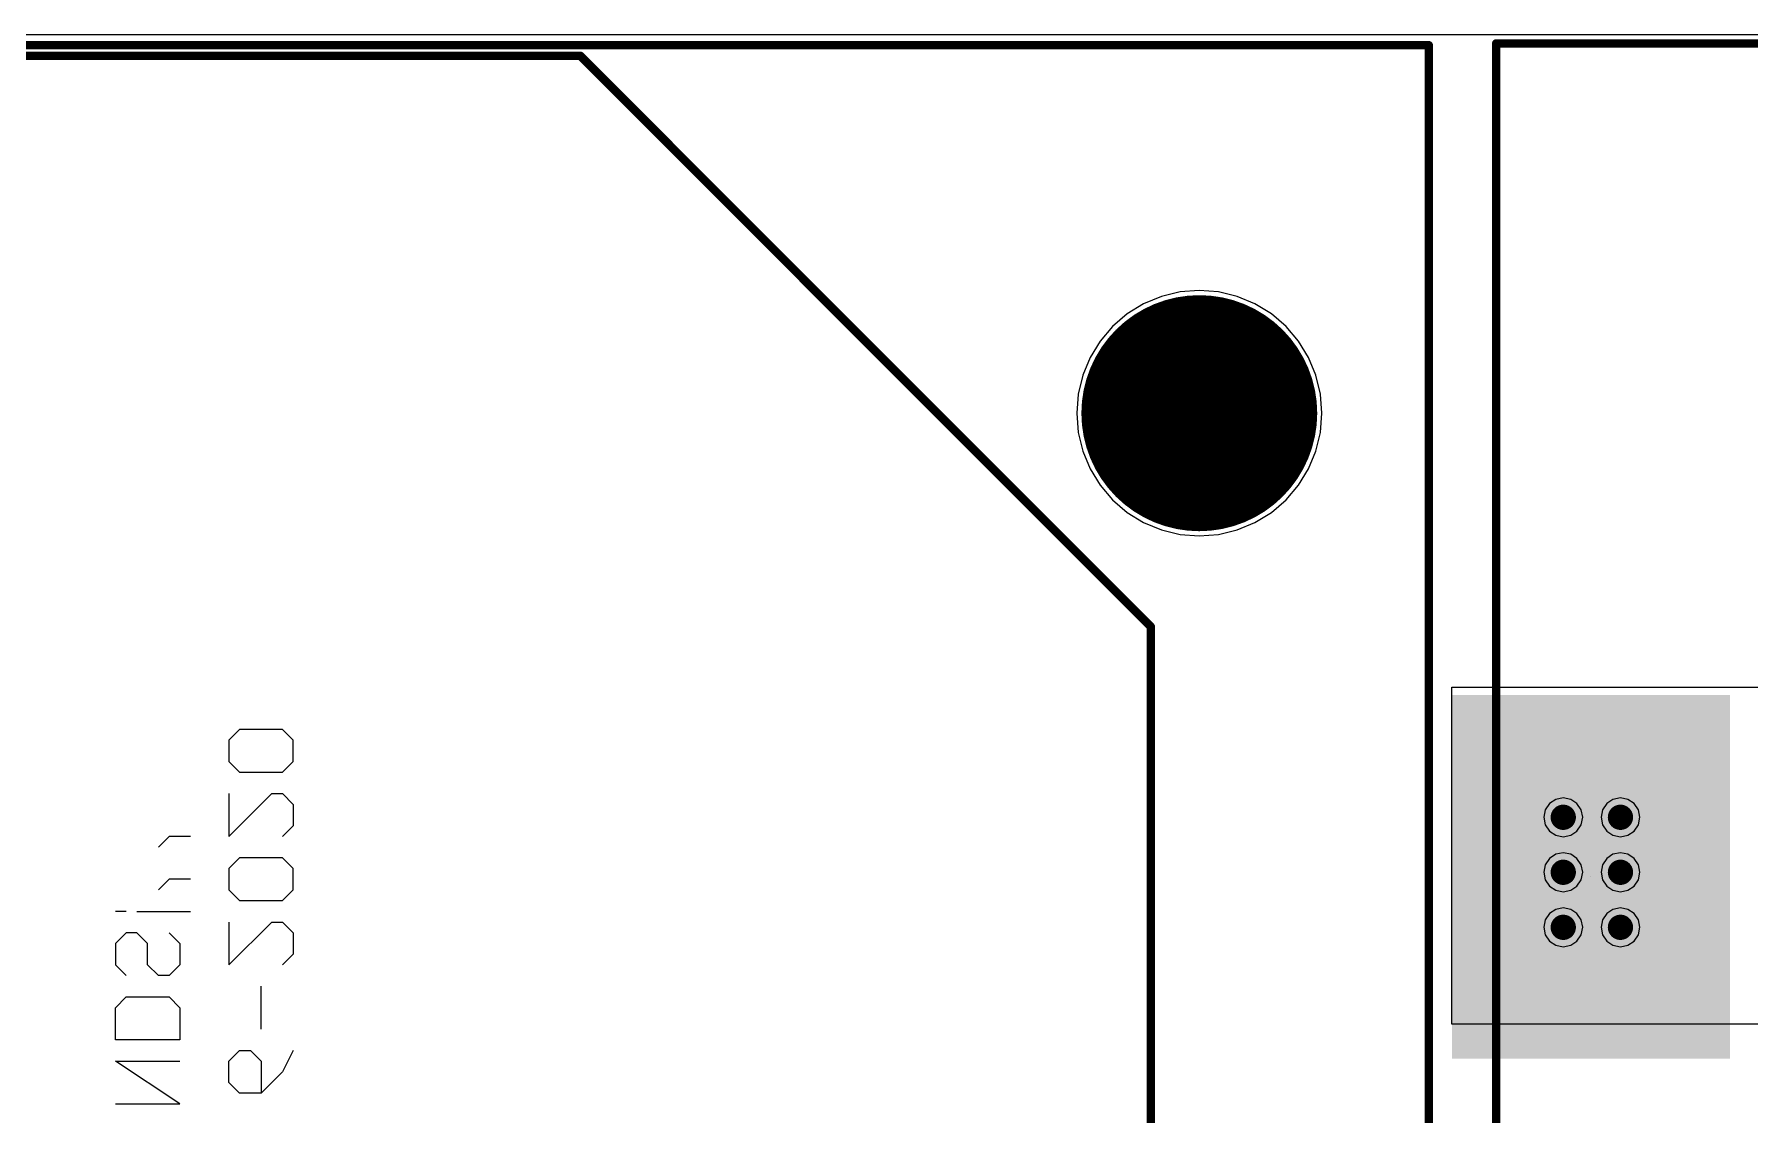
# Model space of a CAD drawing. Header units: millimetres. Extents: x 21 to 340, y 21 to 101.
# Drawn here: x 178.84 to 219.57, y 75.85 to 101.49 of the extents above; entities that cross this region are included whole.
import ezdxf

# ---------------------------------------------------------------- set-up
doc = ezdxf.new("R2010")
doc.units = ezdxf.units.MM
for name, color, linetype in [('BottomLayer', 5, 'Continuous'), ('BottomOverlay', 54, 'Continuous'), ('BottomSolder', 6, 'Continuous'), ('Mechanical13', 56, 'Continuous'), ('MidLayer1', 16, 'Continuous'), ('MidLayer2', 76, 'Continuous'), ('MultiLayer', 9, 'Continuous'), ('PadHoleLayer', 156, 'Continuous'), ('TopLayer', 1, 'Continuous'), ('TopOverlay', 2, 'Continuous'), ('TopPaste', 8, 'Continuous'), ('TopSolder', 216, 'Continuous'), ('ViaHoleLayer', 16, 'Continuous')]:
    doc.layers.add(name, color=color, linetype=linetype)

# ---------------------------------------------------------------- blocks, each defined once
blk = doc.blocks.new('3G30A_12')
at = {"layer": 'Mechanical13', "const_width": 0.2}
for points in [[(-40.275, -3.25), (-40.275, 49.9)], [(39.875, -3.25), (-40.275, -3.25)]]:
    blk.add_lwpolyline(points, dxfattribs=at)
at = {"layer": 'Mechanical13', "const_width": 0.1}
blk.add_lwpolyline([(-40.325, -3.25, 1), (-40.225, -3.25, 1)], format="xyb", close=True, dxfattribs=at)
blk.add_lwpolyline([(-40.325, -3.25, 1), (-40.225, -3.25, 1)], format="xyb", close=True, dxfattribs=at)
at = {"layer": 'PadHoleLayer'}
blk.add_lwpolyline([(-20.5, -1), (-20.5, -1), (-20.5, -1), (-20.5, -1)], close=True, dxfattribs=at)
at = {"layer": 'TopLayer'}
blk.add_solid([(-16.235, 2.25), (-24.765, 2.25), (-16.235, -4.25), (-24.765, -4.25)], dxfattribs=at)
at = {"layer": 'TopPaste'}
blk.add_solid([(-16.235, 2.25), (-24.765, 2.25), (-16.235, -4.25), (-24.765, -4.25)], dxfattribs=at)
at = {"layer": 'TopSolder'}
blk.add_solid([(-16.184, 2.301), (-24.816, 2.301), (-16.184, -4.301), (-24.816, -4.301)], dxfattribs=at)
blk = doc.blocks.new('3G30A_2C_14')
at = {"layer": 'Mechanical13', "const_width": 0.2}
for points in [[(-40.25, -3.15), (-40.25, 91.15)], [(39.9, 91.15), (-40.25, 91.15)]]:
    blk.add_lwpolyline(points, dxfattribs=at)
at = {"layer": 'Mechanical13', "const_width": 0.1}
blk.add_lwpolyline([(-40.3, 91.15, 1), (-40.2, 91.15, 1)], format="xyb", close=True, dxfattribs=at)
blk.add_lwpolyline([(-40.3, 91.15, 1), (-40.2, 91.15, 1)], format="xyb", close=True, dxfattribs=at)
at = {"layer": 'TopLayer'}
for p, q in [((-26.45, 84.55), (-40, 71)), ((26.45, 84.55), (-26.45, 84.55)), ((-40, 71), (-40, 44.55))]:
    blk.add_line(p, q, dxfattribs=at)
at = {"layer": 'TopOverlay', "const_width": 0.2}
for points in [[(-40, 71), (-26.45, 84.55)], [(26.45, 84.55), (-26.45, 84.55)], [(-40, 44.55), (-40, 71)]]:
    blk.add_lwpolyline(points, dxfattribs=at)
at = {"layer": 'TopOverlay', "const_width": 0.1}
for points in [[(-26.5, 84.55, 1), (-26.4, 84.55, 1)], [(-26.5, 84.55, 1), (-26.4, 84.55, 1)], [(-40.05, 71, 1), (-39.95, 71, 1)], [(-40.05, 71, 1), (-39.95, 71, 1)]]:
    blk.add_lwpolyline(points, format="xyb", close=True, dxfattribs=at)

msp = doc.modelspace()

# ---------------------------------------------------------------- linework, layer by layer
at = {"layer": 'BottomLayer'}
for p, q in [((212.5, 86), (259.6, 86)), ((212.5, 78), (212.5, 86)), ((259.6, 78), (212.5, 78))]:
    msp.add_line(p, q, dxfattribs=at)
for points, const_width in [([(205.125, 92.5, 1), (207.875, 92.5, 1)], 2.75), ([(214.992, 82.911, 1), (215.292, 82.911, 1)], 0.3), ([(216.35, 82.911, 1), (216.65, 82.911, 1)], 0.3), ([(214.992, 81.606, 1), (215.292, 81.606, 1)], 0.3), ([(216.35, 81.606, 1), (216.65, 81.606, 1)], 0.3), ([(214.992, 80.3, 1), (215.292, 80.3, 1)], 0.3), ([(216.35, 80.3, 1), (216.65, 80.3, 1)], 0.3)]:
    msp.add_lwpolyline(points, format="xyb", close=True, dxfattribs=dict(at, const_width=const_width))
at = {"layer": 'BottomOverlay'}
for p, q in [((183.713, 84.995), (183.459, 84.741)), ((183.459, 84.741), (183.459, 84.233)), ((184.729, 84.995), (183.713, 84.995)), ((184.983, 84.741), (184.729, 84.995)), ((184.983, 84.233), (184.983, 84.741)), ((183.459, 84.233), (183.713, 83.98)), ((183.713, 83.98), (184.729, 83.98)), ((184.729, 83.98), (184.983, 84.233)), ((183.459, 83.472), (183.459, 82.456)), ((183.459, 82.456), (184.475, 83.472)), ((184.475, 83.472), (184.729, 83.472)), ((184.729, 83.472), (184.983, 83.218)), ((184.983, 83.218), (184.983, 82.71)), ((184.983, 82.71), (184.729, 82.456)), ((182.037, 82.456), (181.783, 82.202)), ((182.545, 82.456), (182.037, 82.456)), ((183.713, 81.948), (183.459, 81.694)), ((184.729, 81.948), (183.713, 81.948)), ((184.983, 81.694), (184.729, 81.948)), ((183.459, 81.694), (183.459, 81.186)), ((184.983, 81.186), (184.983, 81.694)), ((182.037, 81.44), (181.783, 81.186)), ((182.545, 81.44), (182.037, 81.44)), ((183.459, 81.186), (183.713, 80.933)), ((184.729, 80.933), (184.983, 81.186)), ((181.021, 80.679), (180.767, 80.679)), ((181.275, 80.679), (182.545, 80.679)), ((183.713, 80.933), (184.729, 80.933)), ((183.459, 80.425), (183.459, 79.409)), ((183.459, 79.409), (184.475, 80.425)), ((184.475, 80.425), (184.729, 80.425)), ((184.729, 80.425), (184.983, 80.171)), ((181.021, 80.171), (180.767, 79.917)), ((180.767, 79.917), (180.767, 79.409)), ((181.275, 80.171), (181.021, 80.171)), ((181.529, 79.917), (181.275, 80.171)), ((181.529, 79.409), (181.529, 79.917)), ((182.037, 80.171), (182.291, 79.917)), ((182.291, 79.917), (182.291, 79.409)), ((184.983, 80.171), (184.983, 79.663)), ((184.983, 79.663), (184.729, 79.409)), ((180.767, 79.409), (181.021, 79.155)), ((181.783, 79.155), (181.529, 79.409)), ((182.037, 79.155), (181.783, 79.155)), ((182.291, 79.409), (182.037, 79.155)), ((180.767, 78.393), (181.021, 78.647)), ((181.021, 78.647), (182.037, 78.647)), ((182.037, 78.647), (182.291, 78.393)), ((184.221, 77.886), (184.221, 78.901)), ((180.767, 77.632), (180.767, 78.393)), ((182.291, 78.393), (182.291, 77.632)), ((182.291, 77.632), (180.767, 77.632)), ((182.291, 76.108), (180.767, 77.124)), ((180.767, 77.124), (182.291, 77.124)), ((183.459, 77.124), (183.713, 77.378)), ((183.459, 76.616), (183.459, 77.124)), ((183.713, 77.378), (183.967, 77.378)), ((183.967, 77.378), (184.221, 77.124)), ((184.221, 77.124), (184.221, 76.362)), ((184.983, 77.378), (184.729, 76.87)), ((183.713, 76.362), (183.459, 76.616)), ((184.729, 76.87), (184.221, 76.362)), ((184.221, 76.362), (183.713, 76.362)), ((180.767, 76.108), (182.291, 76.108))]:
    msp.add_line(p, q, dxfattribs=at)
at = {"layer": 'BottomSolder', "const_width": 2.801}
msp.add_lwpolyline([(205.1, 92.5, 1), (207.9, 92.5, 1)], format="xyb", close=True, dxfattribs=at)
at = {"layer": 'MidLayer1'}
for p, q in [((20.51, 101.49), (339.99, 101.49)), ((206.045, 95.376), (205.6, 95.269)), ((206.5, 95.411), (206.045, 95.376)), ((206.955, 95.376), (206.5, 95.411)), ((207.4, 95.269), (206.955, 95.376)), ((205.178, 95.094), (204.789, 94.855)), ((205.6, 95.269), (205.178, 95.094)), ((207.822, 95.094), (207.4, 95.269)), ((208.211, 94.855), (207.822, 95.094)), ((204.441, 94.559), (204.145, 94.211)), ((204.789, 94.855), (204.441, 94.559)), ((208.559, 94.559), (208.211, 94.855)), ((208.855, 94.211), (208.559, 94.559)), ((204.145, 94.211), (203.906, 93.822)), ((209.094, 93.822), (208.855, 94.211)), ((203.906, 93.822), (203.731, 93.4)), ((209.269, 93.4), (209.094, 93.822)), ((203.731, 93.4), (203.624, 92.955)), ((209.376, 92.955), (209.269, 93.4)), ((203.624, 92.955), (203.589, 92.5)), ((209.411, 92.5), (209.376, 92.955)), ((203.589, 92.5), (203.624, 92.045)), ((209.376, 92.045), (209.411, 92.5)), ((203.624, 92.045), (203.731, 91.6)), ((209.269, 91.6), (209.376, 92.045)), ((203.731, 91.6), (203.906, 91.178)), ((209.094, 91.178), (209.269, 91.6)), ((203.906, 91.178), (204.145, 90.789)), ((208.855, 90.789), (209.094, 91.178)), ((204.145, 90.789), (204.441, 90.441)), ((204.441, 90.441), (204.789, 90.145)), ((208.211, 90.145), (208.559, 90.441)), ((208.559, 90.441), (208.855, 90.789)), ((204.789, 90.145), (205.178, 89.906)), ((207.822, 89.906), (208.211, 90.145)), ((205.178, 89.906), (205.6, 89.731)), ((205.6, 89.731), (206.045, 89.624)), ((206.045, 89.624), (206.5, 89.589)), ((206.5, 89.589), (206.955, 89.624)), ((206.955, 89.624), (207.4, 89.731)), ((207.4, 89.731), (207.822, 89.906))]:
    msp.add_line(p, q, dxfattribs=at)
for points, const_width in [([(205.125, 92.5, 1), (207.875, 92.5, 1)], 2.75), ([(214.992, 82.911, 1), (215.292, 82.911, 1)], 0.3), ([(216.35, 82.911, 1), (216.65, 82.911, 1)], 0.3), ([(214.992, 81.606, 1), (215.292, 81.606, 1)], 0.3), ([(216.35, 81.606, 1), (216.65, 81.606, 1)], 0.3), ([(214.992, 80.3, 1), (215.292, 80.3, 1)], 0.3), ([(216.35, 80.3, 1), (216.65, 80.3, 1)], 0.3)]:
    msp.add_lwpolyline(points, format="xyb", close=True, dxfattribs=dict(at, const_width=const_width))
at = {"layer": 'MidLayer2'}
for p, q in [((20.51, 101.49), (339.99, 101.49)), ((206.045, 95.376), (205.6, 95.269)), ((206.5, 95.411), (206.045, 95.376)), ((206.955, 95.376), (206.5, 95.411)), ((207.4, 95.269), (206.955, 95.376)), ((205.178, 95.094), (204.789, 94.855)), ((205.6, 95.269), (205.178, 95.094)), ((207.822, 95.094), (207.4, 95.269)), ((208.211, 94.855), (207.822, 95.094)), ((204.441, 94.559), (204.145, 94.211)), ((204.789, 94.855), (204.441, 94.559)), ((208.559, 94.559), (208.211, 94.855)), ((208.855, 94.211), (208.559, 94.559)), ((204.145, 94.211), (203.906, 93.822)), ((209.094, 93.822), (208.855, 94.211)), ((203.906, 93.822), (203.731, 93.4)), ((209.269, 93.4), (209.094, 93.822)), ((203.731, 93.4), (203.624, 92.955)), ((209.376, 92.955), (209.269, 93.4)), ((203.624, 92.955), (203.589, 92.5)), ((209.411, 92.5), (209.376, 92.955)), ((203.589, 92.5), (203.624, 92.045)), ((209.376, 92.045), (209.411, 92.5)), ((203.624, 92.045), (203.731, 91.6)), ((209.269, 91.6), (209.376, 92.045)), ((203.731, 91.6), (203.906, 91.178)), ((209.094, 91.178), (209.269, 91.6)), ((203.906, 91.178), (204.145, 90.789)), ((208.855, 90.789), (209.094, 91.178)), ((204.145, 90.789), (204.441, 90.441)), ((204.441, 90.441), (204.789, 90.145)), ((208.211, 90.145), (208.559, 90.441)), ((208.559, 90.441), (208.855, 90.789)), ((204.789, 90.145), (205.178, 89.906)), ((207.822, 89.906), (208.211, 90.145)), ((205.178, 89.906), (205.6, 89.731)), ((205.6, 89.731), (206.045, 89.624)), ((206.045, 89.624), (206.5, 89.589)), ((206.5, 89.589), (206.955, 89.624)), ((206.955, 89.624), (207.4, 89.731)), ((207.4, 89.731), (207.822, 89.906)), ((214.816, 83.237), (214.716, 83.088)), ((214.965, 83.337), (214.816, 83.237)), ((215.142, 83.372), (214.965, 83.337)), ((215.318, 83.337), (215.142, 83.372)), ((215.468, 83.237), (215.318, 83.337)), ((215.568, 83.088), (215.468, 83.237)), ((216.174, 83.237), (216.074, 83.088)), ((216.323, 83.337), (216.174, 83.237)), ((216.5, 83.372), (216.323, 83.337)), ((216.677, 83.337), (216.5, 83.372)), ((216.826, 83.237), (216.677, 83.337)), ((216.926, 83.088), (216.826, 83.237)), ((214.716, 83.088), (214.68, 82.911)), ((214.68, 82.911), (214.716, 82.735)), ((214.716, 82.735), (214.816, 82.585)), ((215.468, 82.585), (215.568, 82.735)), ((215.603, 82.911), (215.568, 83.088)), ((215.568, 82.735), (215.603, 82.911)), ((216.074, 83.088), (216.039, 82.911)), ((216.039, 82.911), (216.074, 82.735)), ((216.074, 82.735), (216.174, 82.585)), ((216.826, 82.585), (216.926, 82.735)), ((216.961, 82.911), (216.926, 83.088)), ((216.926, 82.735), (216.961, 82.911)), ((214.816, 82.585), (214.965, 82.485)), ((214.965, 82.485), (215.142, 82.45)), ((215.142, 82.45), (215.318, 82.485)), ((215.318, 82.485), (215.468, 82.585)), ((216.174, 82.585), (216.323, 82.485)), ((216.323, 82.485), (216.5, 82.45)), ((216.5, 82.45), (216.677, 82.485)), ((216.677, 82.485), (216.826, 82.585)), ((214.816, 81.932), (214.716, 81.782)), ((214.965, 82.032), (214.816, 81.932)), ((215.142, 82.067), (214.965, 82.032)), ((215.318, 82.032), (215.142, 82.067)), ((215.468, 81.932), (215.318, 82.032)), ((215.568, 81.782), (215.468, 81.932)), ((216.174, 81.932), (216.074, 81.782)), ((216.323, 82.032), (216.174, 81.932)), ((216.5, 82.067), (216.323, 82.032)), ((216.677, 82.032), (216.5, 82.067)), ((216.826, 81.932), (216.677, 82.032)), ((216.926, 81.782), (216.826, 81.932)), ((214.716, 81.782), (214.68, 81.606)), ((214.68, 81.606), (214.716, 81.429)), ((215.603, 81.606), (215.568, 81.782)), ((215.568, 81.429), (215.603, 81.606)), ((216.074, 81.782), (216.039, 81.606)), ((216.039, 81.606), (216.074, 81.429)), ((216.961, 81.606), (216.926, 81.782)), ((216.926, 81.429), (216.961, 81.606)), ((214.716, 81.429), (214.816, 81.279)), ((214.816, 81.279), (214.965, 81.179)), ((214.965, 81.179), (215.142, 81.144)), ((215.142, 81.144), (215.318, 81.179)), ((215.318, 81.179), (215.468, 81.279)), ((215.468, 81.279), (215.568, 81.429)), ((216.074, 81.429), (216.174, 81.279)), ((216.174, 81.279), (216.323, 81.179)), ((216.323, 81.179), (216.5, 81.144)), ((216.5, 81.144), (216.677, 81.179)), ((216.677, 81.179), (216.826, 81.279)), ((216.826, 81.279), (216.926, 81.429)), ((214.965, 80.726), (214.816, 80.626)), ((215.142, 80.761), (214.965, 80.726)), ((215.318, 80.726), (215.142, 80.761)), ((215.468, 80.626), (215.318, 80.726)), ((216.323, 80.726), (216.174, 80.626)), ((216.5, 80.761), (216.323, 80.726)), ((216.677, 80.726), (216.5, 80.761)), ((216.826, 80.626), (216.677, 80.726)), ((214.716, 80.477), (214.68, 80.3)), ((214.68, 80.3), (214.716, 80.123)), ((214.816, 80.626), (214.716, 80.477)), ((215.568, 80.477), (215.468, 80.626)), ((215.603, 80.3), (215.568, 80.477)), ((215.568, 80.123), (215.603, 80.3)), ((216.074, 80.477), (216.039, 80.3)), ((216.039, 80.3), (216.074, 80.123)), ((216.174, 80.626), (216.074, 80.477)), ((216.926, 80.477), (216.826, 80.626)), ((216.961, 80.3), (216.926, 80.477)), ((216.926, 80.123), (216.961, 80.3)), ((214.716, 80.123), (214.816, 79.974)), ((214.816, 79.974), (214.965, 79.874)), ((214.965, 79.874), (215.142, 79.839)), ((215.142, 79.839), (215.318, 79.874)), ((215.318, 79.874), (215.468, 79.974)), ((215.468, 79.974), (215.568, 80.123)), ((216.074, 80.123), (216.174, 79.974)), ((216.174, 79.974), (216.323, 79.874)), ((216.323, 79.874), (216.5, 79.839)), ((216.5, 79.839), (216.677, 79.874)), ((216.677, 79.874), (216.826, 79.974)), ((216.826, 79.974), (216.926, 80.123))]:
    msp.add_line(p, q, dxfattribs=at)
for points, const_width in [([(205.125, 92.5, 1), (207.875, 92.5, 1)], 2.75), ([(214.992, 82.911, 1), (215.292, 82.911, 1)], 0.3), ([(216.35, 82.911, 1), (216.65, 82.911, 1)], 0.3), ([(214.992, 81.606, 1), (215.292, 81.606, 1)], 0.3), ([(216.35, 81.606, 1), (216.65, 81.606, 1)], 0.3), ([(214.992, 80.3, 1), (215.292, 80.3, 1)], 0.3), ([(216.35, 80.3, 1), (216.65, 80.3, 1)], 0.3)]:
    msp.add_lwpolyline(points, format="xyb", close=True, dxfattribs=dict(at, const_width=const_width))
at = {"layer": 'MultiLayer'}
for points, const_width in [([(205.125, 92.5, 1), (207.875, 92.5, 1)], 2.75), ([(214.992, 82.911, 1), (215.292, 82.911, 1)], 0.3), ([(216.35, 82.911, 1), (216.65, 82.911, 1)], 0.3), ([(214.992, 81.606, 1), (215.292, 81.606, 1)], 0.3), ([(216.35, 81.606, 1), (216.65, 81.606, 1)], 0.3), ([(214.992, 80.3, 1), (215.292, 80.3, 1)], 0.3), ([(216.35, 80.3, 1), (216.65, 80.3, 1)], 0.3)]:
    msp.add_lwpolyline(points, format="xyb", close=True, dxfattribs=dict(at, const_width=const_width))
at = {"layer": 'TopLayer'}
for points, const_width in [([(205.125, 92.5, 1), (207.875, 92.5, 1)], 2.75), ([(214.992, 82.911, 1), (215.292, 82.911, 1)], 0.3), ([(216.35, 82.911, 1), (216.65, 82.911, 1)], 0.3), ([(214.992, 81.606, 1), (215.292, 81.606, 1)], 0.3), ([(216.35, 81.606, 1), (216.65, 81.606, 1)], 0.3), ([(214.992, 80.3, 1), (215.292, 80.3, 1)], 0.3), ([(216.35, 80.3, 1), (216.65, 80.3, 1)], 0.3)]:
    msp.add_lwpolyline(points, format="xyb", close=True, dxfattribs=dict(at, const_width=const_width))
at = {"layer": 'TopSolder', "const_width": 2.801}
msp.add_lwpolyline([(205.1, 92.5, 1), (207.9, 92.5, 1)], format="xyb", close=True, dxfattribs=at)
at = {"layer": 'ViaHoleLayer'}
for points, const_width in [([(205.875, 92.5, 1), (207.125, 92.5, 1)], 1.25), ([(215.067, 82.911, 1), (215.217, 82.911, 1)], 0.15), ([(216.425, 82.911, 1), (216.575, 82.911, 1)], 0.15), ([(215.067, 81.606, 1), (215.217, 81.606, 1)], 0.15), ([(216.425, 81.606, 1), (216.575, 81.606, 1)], 0.15), ([(215.067, 80.3, 1), (215.217, 80.3, 1)], 0.15), ([(216.425, 80.3, 1), (216.575, 80.3, 1)], 0.15)]:
    msp.add_lwpolyline(points, format="xyb", close=True, dxfattribs=dict(at, const_width=const_width))

# ---------------------------------------------------------------- block references
at = {"rotation": 270}
for name, p in [('3G30A_2C_14', (120.8, 60.981)), ('3G30A_12', (216.8, 61))]:
    msp.add_blockref(name, p, dxfattribs=at)

doc.saveas('drawing.dxf')
